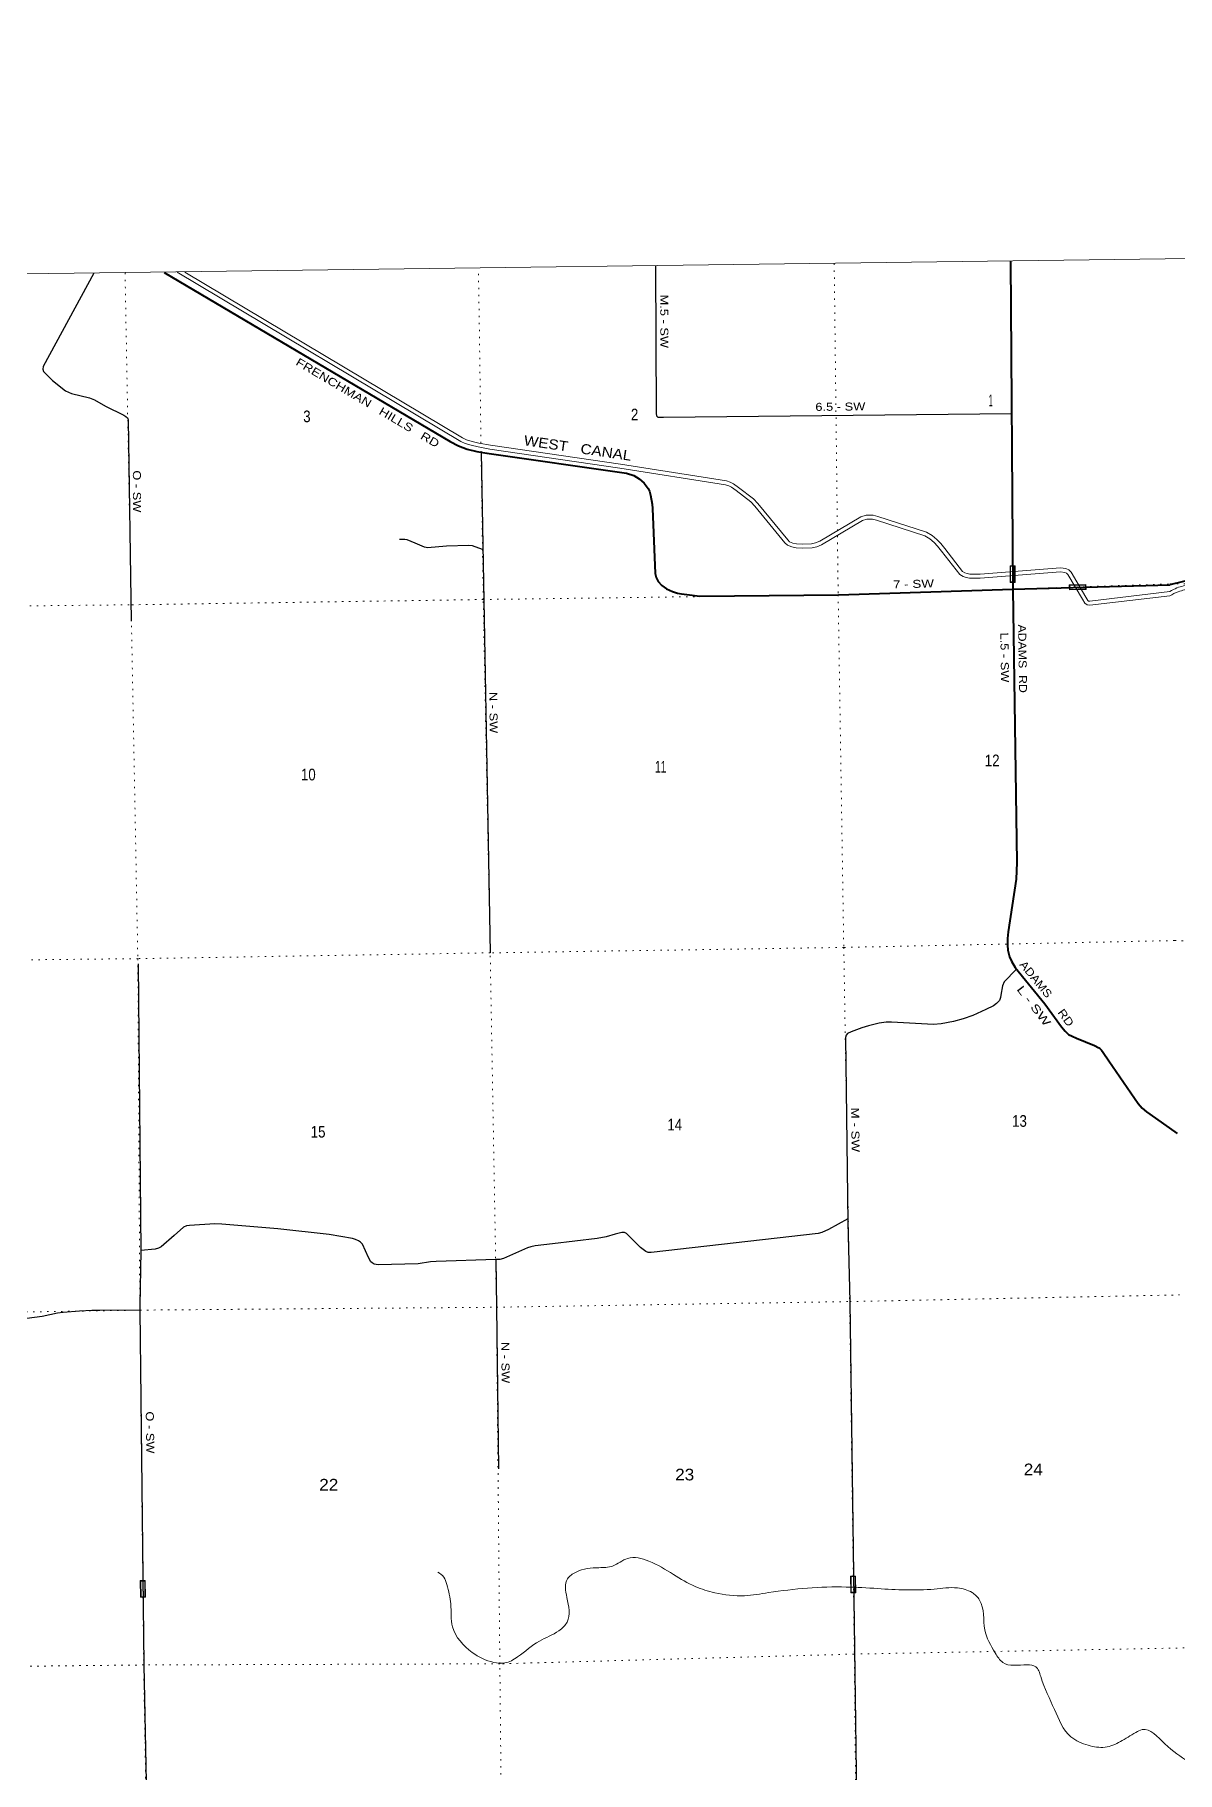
# Model space of a CAD drawing. Header units: feet. Extents: x 250644 to 505285, y -364975 to -177792.
# Drawn here: x 296347 to 313481, y -203842 to -177792 of the extents above; entities that cross this region are included whole.
import ezdxf
from ezdxf.enums import TextEntityAlignment as Align

# ---------------------------------------------------------------- set-up
doc = ezdxf.new("R2010")
doc.units = ezdxf.units.FT
doc.header["$LTSCALE"] = 70
doc.linetypes.add('DOTTED', pattern=[1.5, 0.3, -1.2])
for name, color, linetype, lineweight in [('26', 7, 'Continuous', 40), ('29', 7, 'Continuous', 25), ('31', 7, 'Continuous', 13), ('39', 7, 'Continuous', 13), ('4', 7, 'Continuous', 13), ('61', 7, 'Continuous', 13), ('7', 7, 'DOTTED', 13)]:
    doc.layers.add(name, color=color, linetype=linetype, lineweight=lineweight)
for name, color, linetype in [('27', 7, 'Continuous'), ('30', 7, 'Continuous'), ('41', 7, 'Continuous')]:
    doc.layers.add(name, color=color, linetype=linetype)

msp = doc.modelspace()

# ---------------------------------------------------------------- linework, layer by layer
at = {"layer": '26'}
for p, q in [((310979.23, -181185.59), (311016.44, -186105.19)), ((311016.44, -186105.19), (313368.24, -186039.55))]:
    msp.add_line(p, q, dxfattribs=at)
for points in [[(298290.18, -181355.31), (302579.46, -183892.89), (302701.27, -183953.98), (302833.63, -184004.1), (302976.73, -184039.9), (303129.42, -184067.97), (303125.4, -184068.04), (305221.57, -184367.87), (305332.51, -184401.44), (305414.01, -184448.86), (305488.13, -184515.99), (305545.26, -184593.33), (305565.04, -184637.7), (305581.14, -184694.98), (305605.81, -184831.63), (305613.34, -184893.65), (305650.48, -185868.9), (305666.11, -185930.85), (305696.86, -185988.76), (305750.18, -186050.77), (305819.94, -186097.31), (305911.16, -186140.26), (305987.45, -186162.52), (306048.9, -186174.27), (306128.56, -186184.09), (306321.57, -186210.76), (308398.93, -186189.92), (311016.44, -186105.19)], [(314272.5, -185820.39), (313368.23, -186039.39)], [(311016.44, -186105.19), (311077.61, -190202.07), (311065.99, -190451.74), (310943.39, -191240.58), (310934.81, -191340.62), (310934.96, -191443.92), (310940.18, -191516.02), (310963.43, -191616.25), (310993.84, -191680.68), (311049.49, -191777.8), (311495.46, -192320.91), (311746.94, -192668.4), (311801.46, -192732.2), (311851.45, -192779.16), (311903.41, -192807.37), (311971.1, -192837.33), (312240.41, -192945.09), (312305.88, -192980.99), (312321.98, -192993.52), (312344.24, -193017.64), (312372.06, -193052.58), (312457.65, -193176.51), (312895.26, -193814.33), (312956.07, -193885.74), (313020.12, -193938.8), (313156.4, -194034.3), (313481.44, -194268.02)]]:
    msp.add_lwpolyline(points, dxfattribs=at)
at = {"layer": '29'}
msp.add_line((303042.51, -184051.99), (303177.6, -191557.13), dxfattribs=at)
for points in [[(305655, -181257.67), (305665.2, -183472.32), (305669.54, -183503.85), (305690.23, -183524.54), (305778.88, -183526.83), (310996.53, -183472.53)], [(297234.71, -181369.11), (296472.03, -182766.06), (296468.93, -182806.7), (296479.49, -182842.31), (296612.77, -182976.91), (296810.17, -183132.65), (296900.1, -183173.43), (297166.85, -183237.64), (297244.48, -183267.16), (297410.6, -183362.5), (297683.96, -183494.8), (297714.98, -183515.5), (297737.24, -183536.23), (297744.59, -183547.26), (297747.05, -183564.43), (297795.42, -186583.74)], [(303062.96, -185509.99), (302913.75, -185456.93), (302855.27, -185448.86), (302521.51, -185460.03), (302239.02, -185482.8), (302215.75, -185480.21), (302191.85, -185475.16), (302053.93, -185415), (301931.39, -185366.39), (301898.01, -185361.13), (301819.57, -185362.34)], [(297896.26, -191722.84), (297938.2, -196026.68), (297922.51, -196847.74), (297924.35, -196915.18), (297982.85, -202231.71), (298032.17, -204744.73), (298069.77, -207516.45)], [(311065.07, -191805), (310886.4, -191991.34), (310858.65, -192053.45), (310835.05, -192190.46), (310832.12, -192225.46), (310814.02, -192270.72), (310773.05, -192318.02), (310726.12, -192352.21), (310611.78, -192408.93), (310414.24, -192496.38), (310271.14, -192548.81), (310124.22, -192587.26), (309942.82, -192621.25), (309825.25, -192630.05), (309194.94, -192597.57), (309115.57, -192596.67), (309012.16, -192612.19), (308851.88, -192650.99), (308749.86, -192680.8), (308590.78, -192741.53), (308538.2, -192766.46), (308518.4, -192790.69), (308507.14, -192827.22), (308540.64, -195597.9), (308570.51, -196783.93), (308675.73, -204578.57)], [(308540.03, -195547.41), (308248.91, -195704.89), (308150.18, -195750.07), (308095.09, -195763.53), (305593.66, -196049.28), (305546.88, -196050.15), (305510.69, -196034.63), (305433.35, -195975.39), (305223.73, -195765.6), (305190.12, -195750.08), (305151.35, -195750.08), (305051.42, -195776.3), (304916.09, -195814.75), (304783.03, -195840.73), (304110.57, -195921.44), (303849.55, -195949.58), (303786.36, -195966.08), (303737.24, -195981.6), (303376.29, -196139.75), (303323.61, -196152.33), (303261.91, -196155.58), (302367.09, -196184.67), (302282.8, -196190.77), (302098.25, -196219.74), (301499.01, -196235.01), (301436.42, -196222.18), (301407.98, -196204.07), (301387.3, -196188.55), (301350.13, -196126.78), (301261.87, -195925.18), (301232.19, -195893.65), (301201.16, -195872.95), (301159.8, -195854.84), (301113.44, -195841.06), (300764.26, -195780.13), (299992.11, -195693.57), (299153.9, -195624.1), (299047.7, -195622.03), (298667.67, -195642.72), (298625.27, -195650.34), (298579.78, -195669.89), (298436.86, -195795.93), (298242.86, -195965.71), (298202.34, -195985.49), (298150.9, -195997.27), (297938.14, -196020.92)], [(303260.12, -196155.67), (303271.79, -196868.56), (303303.06, -199294.51)], [(297924.32, -196913.98), (297323.92, -196921.31), (297203.84, -196921.31), (297017.58, -196928.67), (296775.77, -196946.95), (296686.92, -196961.69), (296459.67, -197008.04), (296036.23, -197064.81)]]:
    msp.add_lwpolyline(points, dxfattribs=at)
at = {"layer": '31'}
for p, q in [((297969.09, -201093.48), (297969.48, -201093.48)), ((298005.16, -200968.06), (298008.02, -201218.04)), ((308621.78, -201025.24), (308622.17, -201025.25)), ((308658.13, -200899.9), (308660.44, -201149.9)), ((298008.02, -201218.04), (297933.02, -201218.9)), ((308660.44, -201149.9), (308585.44, -201150.58))]:
    msp.add_line(p, q, dxfattribs=at)
for points in [[(297933.02, -201218.9), (297930.16, -200968.92), (298005.16, -200968.06)], [(308585.44, -201150.58), (308583.13, -200900.58), (308658.13, -200899.9)]]:
    msp.add_lwpolyline(points, dxfattribs=at)
for points in [[(297940.92, -201210.81), (297938.24, -200976.82), (297997.25, -200976.14), (297999.93, -201210.13)], [(308593.36, -201142.51), (308591.19, -200908.5), (308650.2, -200907.96), (308652.37, -201141.97)]]:
    msp.add_lwpolyline(points, close=True, dxfattribs=at)
at = {"layer": '39'}
for points in [[(298483.95, -181354.02), (302736.95, -183890.98), (302803.54, -183919.58), (302891.32, -183947.37), (302996.06, -183972.51), (303174.32, -184003.76), (305122.89, -184288.78), (306705.76, -184538.85), (306754.19, -184555.39), (306795.84, -184577.45), (306865.41, -184626.77), (307087.06, -184797.03), (307148.68, -184859.4), (307595.42, -185408.85), (307635.06, -185444.13), (307701.22, -185471.1), (307764.93, -185483.36), (307867.11, -185490.46), (308005.06, -185483.36), (308076.11, -185468.65), (308146.49, -185439.29), (308762.87, -185075.32), (308827.12, -185055.53), (308868.77, -185053.08), (308912.88, -185055.53), (308971.99, -185070.64), (309698.19, -185306.83), (309773.07, -185349.68), (309835.41, -185402.45), (309888.09, -185460.08), (309946.46, -185533.05), (310220.9, -185885.27), (310270.34, -185916.1), (310314.44, -185930.81), (310365.9, -185938.16), (310446.76, -185940.61), (310526.7, -185938.61), (311728.97, -185846.31), (311793.18, -185853.57), (311822.59, -185865.83), (311839.67, -185884.17), (312057.83, -186255.57), (312094.57, -186314.49), (312128.87, -186341.46), (312170.67, -186343.7), (313369.88, -186203.89)], [(298597.9, -181350.72), (302764.28, -183837.42), (302824.49, -183863.28), (302907.4, -183889.52), (303008.25, -183913.73), (303183.84, -183944.51), (305131.91, -184229.46), (306720.24, -184480.39), (306778.08, -184500.15), (306827.36, -184526.25), (306901.05, -184578.49), (307126.86, -184751.94), (307193.4, -184819.3), (307638.92, -185367.25), (307667.25, -185392.46), (307718.38, -185413.3), (307772.71, -185423.76), (307867.65, -185430.35), (307997.39, -185423.68), (308058.32, -185411.06), (308119.56, -185385.51), (308738.45, -185020.06), (308816.37, -184996.06), (308868.67, -184992.98), (308922.06, -184995.95), (308988.72, -185012.99), (309722.63, -185251.68), (309807.64, -185300.33), (309877.11, -185359.13), (309933.71, -185421.06), (309993.55, -185495.87), (310261.68, -185839.99), (310296.06, -185861.43), (310328.29, -185872.18), (310371.07, -185878.29), (310446.92, -185880.59), (310523.65, -185878.67), (311730.05, -185786.05), (311808.39, -185794.91), (311857.65, -185815.44), (311888.07, -185848.1), (312109.16, -186224.5), (312139.92, -186273.82), (312151.04, -186282.56), (312168.79, -186283.51), (313370.75, -186137.89)]]:
    msp.add_lwpolyline(points, dxfattribs=at)
for points in [[(313369.88, -186203.89), (313496.04, -186142.69), (313690.89, -186099.53), (313741.85, -186094.68), (314012.01, -186099.9), (314216.76, -186045.04), (314414.25, -186011.82), (314659.52, -185949.17), (314843.32, -185917.98), (315048.24, -185949.76), (315234, -186027.05), (315428.25, -186094.45), (315664.29, -186139.38), (315890.81, -186184.7), (316199.9, -186195.17), (316442.04, -186180.7), (316699.38, -186157.85), (317053.92, -186124.63), (317315.23, -186117.8), (317649.43, -186125.18), (317954.51, -186109.13), (318325.21, -186087.4), (318577.92, -186074.72), (318903.26, -186032.17), (319090.88, -186027.27), (319465.95, -185964.5), (319746.47, -185905.51), (320041.31, -185885.9), (320463.8, -185850.78), (320792.06, -185830.11), (321190.46, -185775.26), (321338.69, -185753.76), (321741.81, -185749.25), (321929.37, -185723.43), (322070.53, -185771.99), (322443.15, -185860.93), (322805.86, -185972.78), (323100.22, -186083.37), (323355.67, -186119.82), (323466.33, -186138.98), (323452.84, -186153.23), (323840.35, -186176.37), (324115.59, -186177.24), (324423.06, -186193.15), (324711.87, -186214.04), (324989.19, -186198.51), (325266.01, -186136.78), (325513.8, -186110.74), (325682.83, -186109.96), (325890.72, -186216.46), (326154.02, -186390), (326317.85, -186535.79), (326554.94, -186701.6), (326897.7, -186814.96), (327409.47, -186938.88), (327736.28, -187014.62), (327963.65, -187072.68), (328399.68, -187189.64), (328685.18, -187269.28), (328895.11, -187307.27), (329082.81, -187318.85), (329212.58, -187321.55), (329295.09, -187323.23), (329415.79, -187341.31), (329557.09, -187430.87), (329656.23, -187563.06), (329792.54, -187681.99), (329924.54, -187760.08), (330352.67, -187877.1), (330603.41, -187966.75), (330976.61, -188076.47), (331305.79, -188156.75), (331757.73, -188258.33), (331960.25, -188341.47), (332043, -188374.69), (332174.43, -188468.99), (332464.36, -188638.42), (332695.62, -188798.7), (333020.74, -188950.85), (333529.7, -189113.98), (333926.25, -189222.41), (334177.08, -189362.6), (334593.53, -189472.59), (334839.41, -189530.3), (335028.19, -189583.83), (335263.28, -189633.1), (335294.72, -189636.46), (335471.51, -189665.87), (335591.04, -189681.25), (335652.27, -189685.76), (335747.4, -189695.15)], [(313370.75, -186137.89), (313475.98, -186085.68), (313681.52, -186040.15), (313739.58, -186034.62), (314004.68, -186039.75), (314203.99, -185986.35), (314401.83, -185953.07), (314647.06, -185890.43), (314842.89, -185857.2), (315064.6, -185891.58), (315255.38, -185970.96), (315443.78, -186036.33), (315675.79, -186080.49), (315897.76, -186124.9), (316199.12, -186135.11), (316437.6, -186120.86), (316693.93, -186098.1), (317050.33, -186064.7), (317315.11, -186057.78), (317648.51, -186065.15), (317951.18, -186049.22), (318321.95, -186027.49), (318572.52, -186014.92), (318898.57, -185972.27), (319085.12, -185967.4), (319454.82, -185905.53), (319738.27, -185845.92), (320036.83, -185826.07), (320459.43, -185790.94), (320786.07, -185770.37), (321182.06, -185715.85), (321334.03, -185693.81), (321737.37, -185689.3), (321935.36, -185662.04), (322087.29, -185714.31), (322458.97, -185803.02), (322825.27, -185915.98), (323115.19, -186024.9), (323365.03, -186060.55), (323586.84, -186098.95), (323584.89, -186101.01), (323842.23, -186116.38), (324117.24, -186117.24), (324426.78, -186133.26), (324712.36, -186153.92), (324980.93, -186138.88), (325256.31, -186077.47), (325510.52, -186050.75), (325697.17, -186049.89), (325921, -186164.56), (326190.66, -186342.29), (326355.11, -186488.63), (326582.12, -186647.39), (326914.21, -186757.22), (327423.3, -186880.5), (327750.48, -186956.32), (327978.85, -187014.63), (328415.51, -187131.77), (328698.61, -187210.74), (328902.32, -187247.6), (329085.28, -187258.89), (329213.81, -187261.56), (329300.17, -187263.32), (329437.21, -187283.85), (329598.49, -187386.08), (329700.44, -187522), (329827.83, -187633.16), (329948.14, -187704.33), (330370.71, -187819.83), (330621.99, -187909.67), (330992.19, -188018.51), (331319.48, -188098.33), (331775.83, -188200.9), (331982.82, -188285.88), (332072.08, -188321.71), (332207.13, -188418.6), (332496.63, -188587.79), (332725.64, -188746.5), (333042.7, -188894.88), (333546.78, -189056.45), (333949.13, -189166.46), (334199.73, -189306.53), (334608.05, -189414.37), (334854.46, -189472.2), (335042.55, -189525.54), (335272.65, -189573.76), (335302.84, -189576.99), (335480.26, -189606.5), (335597.08, -189621.53), (335657.42, -189625.98), (335754.02, -189635.51)], [(313650.16, -203684.05), (313295.54, -203415.66), (312953.13, -203203.55), (312860.73, -203244.07), (312627.83, -203383.58), (312398.81, -203466.77), (312145.36, -203437.4), (311885.62, -203309.5), (311639.21, -202901.99), (311434.81, -202407.87), (311358, -202259.28), (311229.23, -202231.53), (310865.17, -202196.48), (310752.18, -202054.04), (310596.43, -201706.58), (310516.82, -201260.34), (310403.92, -201148.07), (310186.56, -201078.36), (309836.71, -201095.55), (308987.3, -201088.39), (308517.44, -201065.12), (307353.39, -201149.66), (306993.56, -201195.05), (306545.01, -201150.2), (306253.19, -201058.61), (305924.93, -200876.62), (305558.42, -200676.66), (305238.58, -200635.43), (305013.66, -200750.78), (304808.61, -200775.57), (304464.92, -200841.01), (304336.5, -200943.99), (304327.17, -201221.57), (304332.17, -201589.62), (304207.84, -201720.74), (303916.66, -201874.52), (303587.5, -202112.88), (303394.7, -202204), (303229.78, -202194.46), (302907.64, -202044.64), (302613.04, -201661.42), (302585.99, -201319.59), (302526.91, -201028.15), (302480.36, -200915.67), (302393.7, -200841.52)]]:
    msp.add_spline(points, degree=3, dxfattribs=at)
at = {"layer": '4'}
msp.add_lwpolyline([(250643.67, -181929.51), (281972.62, -181563.19), (313301.03, -181153.78), (344628.85, -180701.28), (375956.02, -180205.69), (407282.48, -179667), (438608.16, -179085.23), (469933.03, -178460.36), (501256.99, -177792.42), (505285.47, -360804.74), (473709.75, -361478.06), (442133.15, -362107.94), (410555.7, -362694.39), (378977.49, -363237.41), (347398.55, -363736.98), (315818.96, -364193.12), (284238.76, -364605.82), (252658.03, -364975.08)], close=True, dxfattribs=at)
msp.add_lwpolyline([(250643.67, -181929.51), (281972.62, -181563.19), (313301.03, -181153.78), (344628.85, -180701.28), (375956.02, -180205.69), (407282.48, -179667), (438608.16, -179085.23), (469933.03, -178460.36), (501256.99, -177792.42), (505285.47, -360804.74), (473709.75, -361478.06), (442133.15, -362107.94), (410555.7, -362694.39), (378977.49, -363237.41), (347398.55, -363736.98), (315818.96, -364193.12), (284238.76, -364605.82), (252658.03, -364975.08)], close=True, dxfattribs=at)
at = {"layer": '61'}
for p, q in [((311041.1, -185994.44), (310982.1, -185994.44)), ((311011.6, -185877.44), (311011.99, -185877.44)), ((311049.1, -185752.44), (311049.1, -186002.44)), ((311049.1, -186002.44), (310974.1, -186002.44)), ((311862.04, -186040.59), (312111.96, -186033.97)), ((311987.99, -186074.77), (311987.98, -186074.38)), ((312111.96, -186033.97), (312113.94, -186108.95))]:
    msp.add_line(p, q, dxfattribs=at)
for points in [[(310974.1, -186002.44), (310974.1, -185752.44), (311049.1, -185752.44)], [(312113.94, -186108.95), (311864.03, -186115.57), (311862.04, -186040.59)]]:
    msp.add_lwpolyline(points, dxfattribs=at)
for points in [[(311041.1, -185994.44), (310982.1, -185994.44), (310982.1, -185760.44), (311041.1, -185760.44)], [(311871.81, -186107.36), (311870.24, -186048.37), (312104.17, -186042.17), (312105.73, -186101.16)]]:
    msp.add_lwpolyline(points, close=True, dxfattribs=at)
at = {"layer": '7'}
for p, q in [((303039.36, -183918.19), (303001.5, -181293.13)), ((308337.04, -181221.52), (308384.39, -185224.33))]:
    msp.add_line(p, q, dxfattribs=at)
for points in [[(297701.75, -181362.24), (297792.73, -186338.86), (297893.18, -191644.22), (297923.15, -196907.57), (297981.43, -202233.17), (298069.77, -207516.45), (298103.84, -212811.96)], [(303418.52, -212762.99), (303374.34, -207447.39), (303322.34, -202216.29), (303272.04, -196870.55), (303177.6, -191557.13), (303073.14, -186259.83), (303040.28, -183981.88)], [(308385.31, -185301.54), (308395.8, -186188.7), (308480.13, -191476.01), (308568.53, -196785.43), (308638.73, -202054.68), (308689.36, -207368.63), (308700.99, -212704.06)], [(282032.11, -186493.99), (287205.53, -186410.53), (292492.14, -186393.83), (297804.79, -186338.82), (303073.14, -186259.83), (308395.8, -186188.7), (313368.06, -186026.49)], [(313368.06, -186026.49), (313675.13, -186026.26), (314065.23, -186023.63)], [(313441.61, -191372.72), (313722.42, -191379.43), (319390.53, -191289.73), (324688.92, -191185.59), (329984.25, -191117.67), (335370.75, -191081.52), (340660.28, -191021.79), (344781.91, -190922.27)], [(313441.61, -191372.72), (308480.13, -191476.01), (303177.6, -191557.13), (297893.18, -191644.22), (292548.36, -191701.34), (287273.81, -191713.98), (282092.04, -191806.81)], [(282160.88, -197146.4), (287328.01, -197015.47), (292648.8, -196998.65), (297925.18, -196913.59), (303272.04, -196870.55), (308568.53, -196785.43), (313514.69, -196685.56)], [(313587.49, -201978.26), (308632.74, -202070.79), (303322.34, -202216.29), (297981.43, -202233.17), (292707, -202292.08), (287364.49, -202341.82), (282231.3, -202457.9)]]:
    msp.add_lwpolyline(points, dxfattribs=at)

# ---------------------------------------------------------------- texts
at = {"layer": '27'}
for s, rotation, width, p in [('FRENCHMAN   HILLS   RD', 329.391, 1.25, (301310.11, -183361.6)), ('ADAMS  RD', 270.855, 1.15, (311101.62, -187147.25)), ('ADAMS', 309.391, 1.15, (311315.3, -191991.22)), ('RD', 305.893, 1.2, (311761.82, -192564.28))]:
    msp.add_text(s, height=120, rotation=rotation, dxfattribs=dict(at, width=width)).set_placement(p, align=Align.CENTER)
for s, rotation, width, p in [('7 - SW', 1.599, 1.25, (309220.96, -186094.4)), ('L.5 - SW', 270.855, 1.2, (310828.05, -186754.99)), ('L - SW', 307.391, 1.45, (311066.71, -192105.69))]:
    msp.add_text(s, height=120, rotation=rotation, dxfattribs=dict(at, width=width)).set_placement(p)
at = {"layer": '30'}
for s, rotation, width, p in [('M.5 - SW', 270.264, 1.2, (305728.83, -182088.84)), ('6.5 - SW', 0.596, 1.2, (308429.01, -183428.33)), ('O - SW', 270.233, 1.2, (297820.48, -184638.68)), ('N - SW', 270.803, 1.2, (303167.23, -187955.92)), ('M - SW', 270.693, 1.25, (308593.88, -194210.8)), ('N - SW', 270.443, 1.2, (303346.66, -197700.13)), ('O - SW', 270.819, 1.2, (298016.45, -198748.47))]:
    msp.add_text(s, height=120, rotation=rotation, dxfattribs=dict(at, width=width)).set_placement(p, align=Align.CENTER)
at = {"layer": '41', "width": 1.15}
msp.add_text('WEST   CANAL', height=150, rotation=351.662, dxfattribs=at).set_placement((303673.92, -183944.03))
at = {"layer": '7'}
for s, width, p in [('1', 0.4, (310652.63, -183363.81)), ('3', 0.85, (300373.54, -183601.44)), ('2', 0.85, (305287.74, -183573.92)), ('12', 0.85, (310595.42, -188759.58)), ('10', 0.85, (300339.44, -188971.59)), ('11', 0.65, (305649.91, -188854.24)), ('14', 0.85, (305834.99, -194219.67)), ('13', 0.85, (311004.87, -194165.12)), ('15', 0.85, (300486.28, -194327.08)), ('24', 1.1, (311179.25, -199389.38)), ('22', 1.1, (300613.16, -199618.39)), ('23', 1.1, (305951.38, -199466.66))]:
    msp.add_text(s, height=175, dxfattribs=dict(at, width=width)).set_placement(p)

doc.saveas('drawing.dxf')
